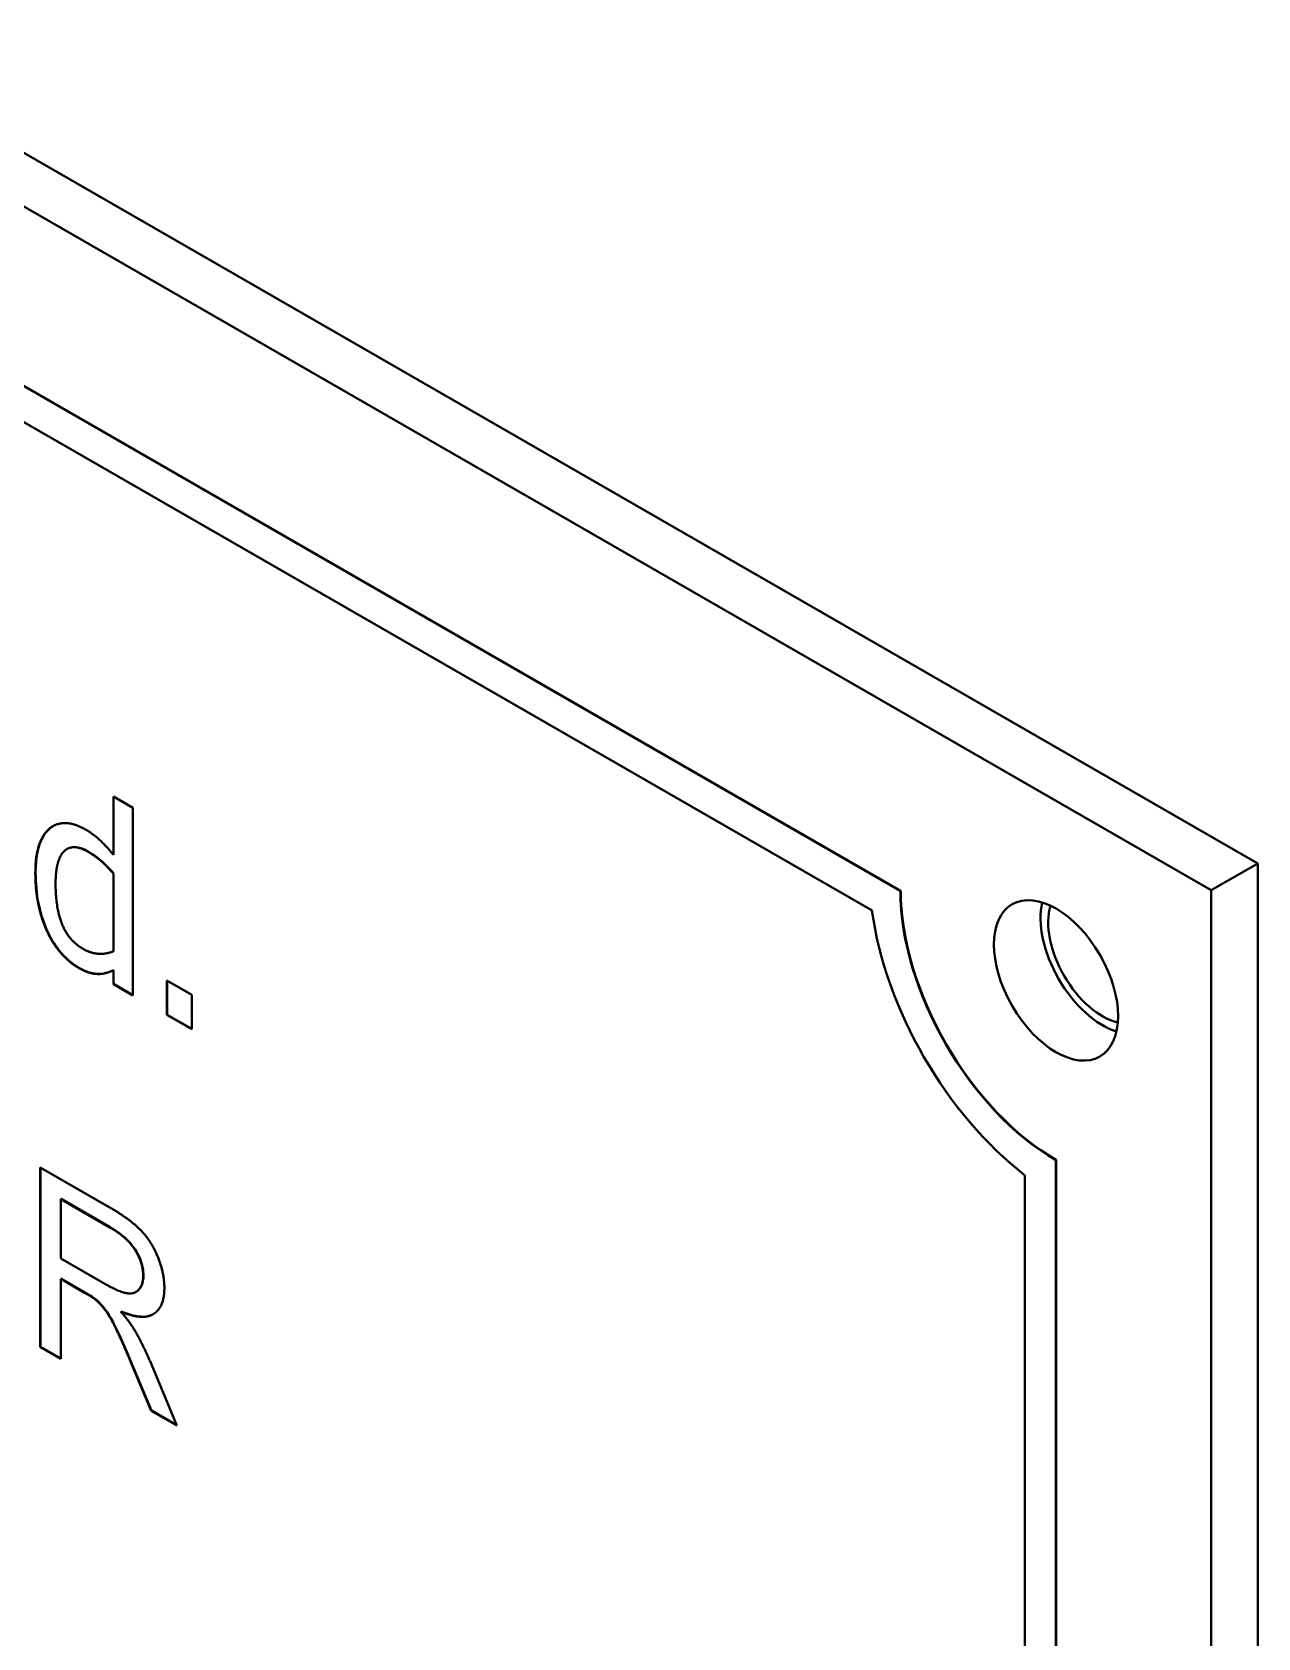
# Model space of a CAD drawing. Header units: millimetres. Extents: x 0 to 4205, y 0 to 2970.
# Drawn here: x 3793.53 to 3807.48, y 2241.83 to 2260.11 of the extents above; entities that cross this region are included whole.
import ezdxf

# ---------------------------------------------------------------- set-up
doc = ezdxf.new("R2010")
doc.units = ezdxf.units.MM
doc.header["$LTSCALE"] = 5
doc.layers.add('가시적인 것(ISO)', color=3, linetype='Continuous', lineweight=40)
doc.layers.add('가시적인 좁은 것(ISO)', color=3, linetype='Continuous', lineweight=35)

msp = doc.modelspace()

# ---------------------------------------------------------------- linework, layer by layer
at = {"layer": '가시적인 것(ISO)'}
for p, q in [((3750.9159, 2283.2209), (3807.4845, 2250.6453)), ((3750.3856, 2282.9155), (3806.9541, 2250.3399)), ((3803.4151, 2250.3299), (3753.9176, 2278.8336)), ((3753.9211, 2278.8357), (3803.4186, 2250.332)), ((3754.2415, 2278.2384), (3803.0912, 2250.1077)), ((3794.4537, 2250.7443), (3794.4537, 2251.4068)), ((3794.4537, 2251.4068), (3794.6772, 2251.2781)), ((3794.4572, 2250.7463), (3794.4572, 2251.4047)), ((3794.6772, 2251.2781), (3794.6772, 2249.1431)), ((3793.9295, 2250.8117), (3793.926, 2250.8097)), ((3794.4572, 2250.7463), (3794.4537, 2250.7443)), ((3806.9541, 2250.3399), (3807.4845, 2250.6453)), ((3807.4845, 2250.6453), (3807.4845, 2201.5924)), ((3794.4572, 2250.5326), (3794.4537, 2250.5306)), ((3794.4537, 2249.6445), (3794.4537, 2250.5306)), ((3794.4572, 2249.6465), (3794.4572, 2250.5326)), ((3803.4186, 2250.332), (3803.4151, 2250.3299)), ((3806.9541, 2250.3399), (3806.9541, 2201.287)), ((3794.4572, 2249.6465), (3794.4537, 2249.6445)), ((3794.4572, 2249.4295), (3794.4537, 2249.4275)), ((3794.4537, 2249.2718), (3794.4537, 2249.4275)), ((3794.4572, 2249.2739), (3794.4572, 2249.4295)), ((3794.4572, 2249.2739), (3794.4537, 2249.2718)), ((3794.6772, 2249.1431), (3794.4537, 2249.2718)), ((3794.6772, 2249.1472), (3794.4572, 2249.2739)), ((3795.064, 2248.9204), (3795.064, 2249.3113)), ((3795.064, 2249.3113), (3795.3476, 2249.1479)), ((3795.0675, 2248.9224), (3795.0675, 2249.3092)), ((3795.3476, 2249.1479), (3795.3476, 2248.7571)), ((3795.0675, 2248.9224), (3795.064, 2248.9204)), ((3795.3476, 2248.7571), (3795.064, 2248.9204)), ((3795.3476, 2248.7611), (3795.0675, 2248.9224)), ((3793.6211, 2245.1407), (3793.6211, 2247.1846)), ((3793.6211, 2247.1846), (3794.4053, 2246.733)), ((3793.6246, 2245.1427), (3793.6246, 2247.1825)), ((3805.1864, 2247.2701), (3805.1828, 2247.2681)), ((3805.1828, 2206.3907), (3805.1828, 2247.2681)), ((3805.1864, 2247.2701), (3805.1864, 2206.3928)), ((3804.8293, 2247.0972), (3804.8293, 2206.9688)), ((3793.8591, 2246.8257), (3793.8556, 2246.8237)), ((3793.8556, 2246.8237), (3793.8556, 2246.1476)), ((3794.4147, 2246.5017), (3793.8556, 2246.8237)), ((3794.4183, 2246.5037), (3793.8591, 2246.8257)), ((3793.8556, 2246.1476), (3794.3581, 2245.8582)), ((3793.8591, 2245.9159), (3793.8556, 2245.9139)), ((3794.1264, 2245.758), (3793.8556, 2245.9139)), ((3793.8556, 2245.9139), (3793.8556, 2245.0057)), ((3794.1299, 2245.76), (3793.8591, 2245.9159)), ((3794.7154, 2245.7685), (3794.7119, 2245.7665)), ((3794.2606, 2245.6754), (3794.2571, 2245.6733)), ((3794.5409, 2245.5451), (3794.5373, 2245.5431)), ((3793.6246, 2245.1427), (3793.6211, 2245.1407)), ((3793.8556, 2245.0057), (3793.6211, 2245.1407)), ((3793.8556, 2245.0098), (3793.6246, 2245.1427)), ((3794.885, 2244.4129), (3794.6505, 2244.9732)), ((3794.8885, 2244.4149), (3794.654, 2244.9752)), ((3794.8715, 2244.9768), (3795.1773, 2244.2445)), ((3794.8885, 2244.4149), (3794.885, 2244.4129)), ((3795.1773, 2244.2445), (3794.885, 2244.4129)), ((3795.1751, 2244.2499), (3794.8885, 2244.4149))]:
    msp.add_line(p, q, dxfattribs=at)
for centre, major_axis, start_param, end_param in [((3805.1828, 2249.312), (-1.2476, 2.1665), 0.7873319, 2.3581282), ((3805.1864, 2249.314), (1.2476, -2.1665), 3.9289245, 5.4997209), ((3805.1828, 2249.312), (1.4971, -2.5998), 4.0963726, 5.3322728), ((3805.7167, 2249.6194), (0.499, -0.8666), 3.6993769, 5.7254011), ((3805.7167, 2249.6194), (-0.4367, 0.7583), 0.4988431, 2.6427496)]:
    msp.add_ellipse(centre, major_axis=major_axis, ratio=0.5780931, start_param=start_param, end_param=end_param, dxfattribs=at)
msp.add_ellipse((3805.1864, 2249.314), major_axis=(-0.499, 0.8666), ratio=0.5780931, dxfattribs=at)
for points, degree in [([(3793.5655, 2250.5386), (3793.5655, 2250.7406), (3793.6558, 2250.9835), (3793.7346, 2251.0491)], 2), ([(3793.7346, 2251.0491), (3793.8076, 2251.1064), (3794.0125, 2251.1027), (3794.1257, 2251.0375)], 2), ([(3793.7381, 2251.0511), (3793.7473, 2251.0583), (3793.7568, 2251.0648), (3793.7668, 2251.0707)], 3), ([(3794.1257, 2251.0375), (3794.2245, 2250.9806), (3794.3721, 2250.8443), (3794.4537, 2250.7443)], 2), ([(3794.1629, 2250.7792), (3793.991, 2250.8782), (3793.7962, 2250.6923), (3793.7962, 2250.4107)], 2), ([(3794.4537, 2250.5306), (3794.3706, 2250.6248), (3794.2388, 2250.7355), (3794.1629, 2250.7792)], 2), ([(3793.7016, 2249.8672), (3793.6372, 2250.0054), (3793.5655, 2250.3448), (3793.5655, 2250.5386)], 2), ([(3793.7962, 2250.4107), (3793.7962, 2250.1391), (3793.9452, 2249.7667), (3794.1099, 2249.6719)], 2), ([(3794.0583, 2249.4564), (3793.9495, 2249.5191), (3793.7661, 2249.7291), (3793.7016, 2249.8672)], 2), ([(3794.1099, 2249.6719), (3794.1973, 2249.6216), (3794.3749, 2249.612), (3794.4537, 2249.6445)], 2), ([(3794.2746, 2249.3865), (3794.2274, 2249.3873), (3794.1257, 2249.4177), (3794.0583, 2249.4564)], 2), ([(3794.4537, 2249.4275), (3794.4021, 2249.4075), (3794.3262, 2249.385), (3794.2746, 2249.3865)], 2), ([(3794.4053, 2246.733), (3794.6411, 2246.5972), (3794.8877, 2246.3446), (3795.0345, 2245.9812), (3795.0345, 2245.8129)], 2), ([(3794.7933, 2245.9518), (3794.7933, 2246.0967), (3794.6114, 2246.3884), (3794.4147, 2246.5017)], 2), ([(3794.3581, 2245.8582), (3794.5185, 2245.7658), (3794.699, 2245.7382), (3794.7933, 2245.8537), (3794.7933, 2245.9518)], 2), ([(3794.2571, 2245.6733), (3794.2167, 2245.706), (3794.1264, 2245.758)], 2), ([(3795.0345, 2245.8129), (3795.0345, 2245.5948), (3794.7906, 2245.4377), (3794.5373, 2245.5431)], 2), ([(3794.6505, 2244.9732), (3794.5481, 2245.216), (3794.4161, 2245.4868), (3794.311, 2245.6267), (3794.2571, 2245.6733)], 2), ([(3794.5373, 2245.5431), (3794.629, 2245.4389), (3794.6775, 2245.3612)], 2), ([(3794.6775, 2245.3612), (3794.7799, 2245.1931), (3794.8715, 2244.9768)], 2)]:
    msp.add_open_spline(points, degree=degree, dxfattribs=at)
for points, knots in [([(3793.5691, 2250.5406), (3793.5691, 2250.7301), (3793.5988, 2250.8227), (3793.643, 2250.9415), (3793.6834, 2251.0055), (3793.7381, 2251.0511)], [-0.11233697, -0.11233697, -0.11233697, -0.11233697, -0.07321087, -0.07321087, 0, 0, 0, 0]), ([(3794.1664, 2250.7813), (3794.139, 2250.7971), (3794.1115, 2250.81), (3794.0596, 2250.8272), (3794.0354, 2250.8319), (3793.9812, 2250.8328), (3793.9538, 2250.8257), (3793.9295, 2250.8117)], [-0.162097783, -0.162097783, -0.162097783, -0.162097783, -0.146405367, -0.146405367, -0.131765813, -0.131765813, -0.11205544, -0.11205544, -0.11205544, -0.11205544]), ([(3794.4572, 2250.5326), (3794.4108, 2250.5853), (3794.3587, 2250.6398), (3794.2815, 2250.7047), (3794.2346, 2250.742), (3794.1664, 2250.7813)], [-0.16701126, -0.16701126, -0.16701126, -0.16701126, -0.05785174, -0.05785174, 0, 0, 0, 0]), ([(3793.7052, 2249.8693), (3793.65, 2249.9874), (3793.6209, 2250.101), (3793.5784, 2250.3026), (3793.5691, 2250.4263), (3793.5691, 2250.5406)], [-0.13473837, -0.13473837, -0.13473837, -0.13473837, -0.08385429, -0.08385429, 0, 0, 0, 0]), ([(3794.0619, 2249.4585), (3794.0208, 2249.4821), (3793.9802, 2249.5111), (3793.902, 2249.5802), (3793.8651, 2249.6194), (3793.7813, 2249.7258), (3793.7397, 2249.7953), (3793.7052, 2249.8693)], [-0.11764779, -0.11764779, -0.11764779, -0.11764779, -0.08296211, -0.08296211, -0.04934341, -0.04934341, 0, 0, 0, 0]), ([(3794.2782, 2249.3886), (3794.2334, 2249.3893), (3794.1972, 2249.3994), (3794.142, 2249.4159), (3794.1009, 2249.436), (3794.0619, 2249.4585)], [-0.048107514, -0.048107514, -0.048107514, -0.048107514, -0.033132302, -0.033132302, 0, 0, 0, 0]), ([(3794.4572, 2249.4295), (3794.4279, 2249.4182), (3794.3982, 2249.4073), (3794.3402, 2249.3901), (3794.3094, 2249.3876), (3794.2782, 2249.3886)], [-0.061682896, -0.061682896, -0.061682896, -0.061682896, -0.029269341, -0.029269341, 0, 0, 0, 0]), ([(3794.7969, 2245.9539), (3794.7969, 2245.9838), (3794.794, 2246.0152), (3794.781, 2246.0791), (3794.7714, 2246.1106), (3794.7384, 2246.1919), (3794.7152, 2246.23), (3794.6749, 2246.2934), (3794.641, 2246.3326), (3794.5464, 2246.423), (3794.48, 2246.4682), (3794.4183, 2246.5037)], [-0.11448376, -0.11448376, -0.11448376, -0.11448376, -0.10569607, -0.10569607, -0.09733662, -0.09733662, -0.08423212, -0.08423212, -0.0523625, -0.0523625, 0, 0, 0, 0]), ([(3794.7154, 2245.7685), (3794.7465, 2245.7865), (3794.7645, 2245.816), (3794.7896, 2245.871), (3794.7969, 2245.9095), (3794.7969, 2245.9539)], [-0.05527544, -0.05527544, -0.05527544, -0.05527544, -0.032549892, -0.032549892, 0, 0, 0, 0]), ([(3794.2606, 2245.6754), (3794.2443, 2245.6886), (3794.2242, 2245.7022), (3794.1826, 2245.7291), (3794.155, 2245.7455), (3794.1299, 2245.76)], [-0.035257923, -0.035257923, -0.035257923, -0.035257923, -0.021282147, -0.021282147, 0, 0, 0, 0]), ([(3794.654, 2244.9752), (3794.5432, 2245.2381), (3794.4884, 2245.3496), (3794.4333, 2245.4561), (3794.4029, 2245.5095), (3794.3575, 2245.5721), (3794.3165, 2245.6271), (3794.2606, 2245.6754)], [-0.24855738, -0.24855738, -0.24855738, -0.24855738, -0.1485097, -0.1485097, -0.04884177, -0.04884177, 0, 0, 0, 0]), ([(3794.9063, 2245.5126), (3794.8751, 2245.4952), (3794.84, 2245.4865), (3794.7212, 2245.482), (3794.6296, 2245.5082), (3794.5409, 2245.5451)], [-0.11398299, -0.11398299, -0.11398299, -0.11398299, -0.07600096, -0.07600096, 0, 0, 0, 0])]:
    msp.add_open_spline(points, degree=3, knots=knots, dxfattribs=at)
at = {"layer": '가시적인 좁은 것(ISO)'}
for p, q in [((3793.7381, 2251.0511), (3793.7346, 2251.0491)), ((3794.1664, 2250.7813), (3794.1629, 2250.7792)), ((3793.5691, 2250.5406), (3793.5655, 2250.5386)), ((3793.7052, 2249.8693), (3793.7016, 2249.8672)), ((3794.0619, 2249.4585), (3794.0583, 2249.4564)), ((3794.2782, 2249.3886), (3794.2746, 2249.3865)), ((3794.4183, 2246.5037), (3794.4147, 2246.5017)), ((3794.7969, 2245.9539), (3794.7933, 2245.9518)), ((3794.1299, 2245.76), (3794.1264, 2245.758)), ((3794.654, 2244.9752), (3794.6505, 2244.9732))]:
    msp.add_line(p, q, dxfattribs=at)

doc.saveas('drawing.dxf')
